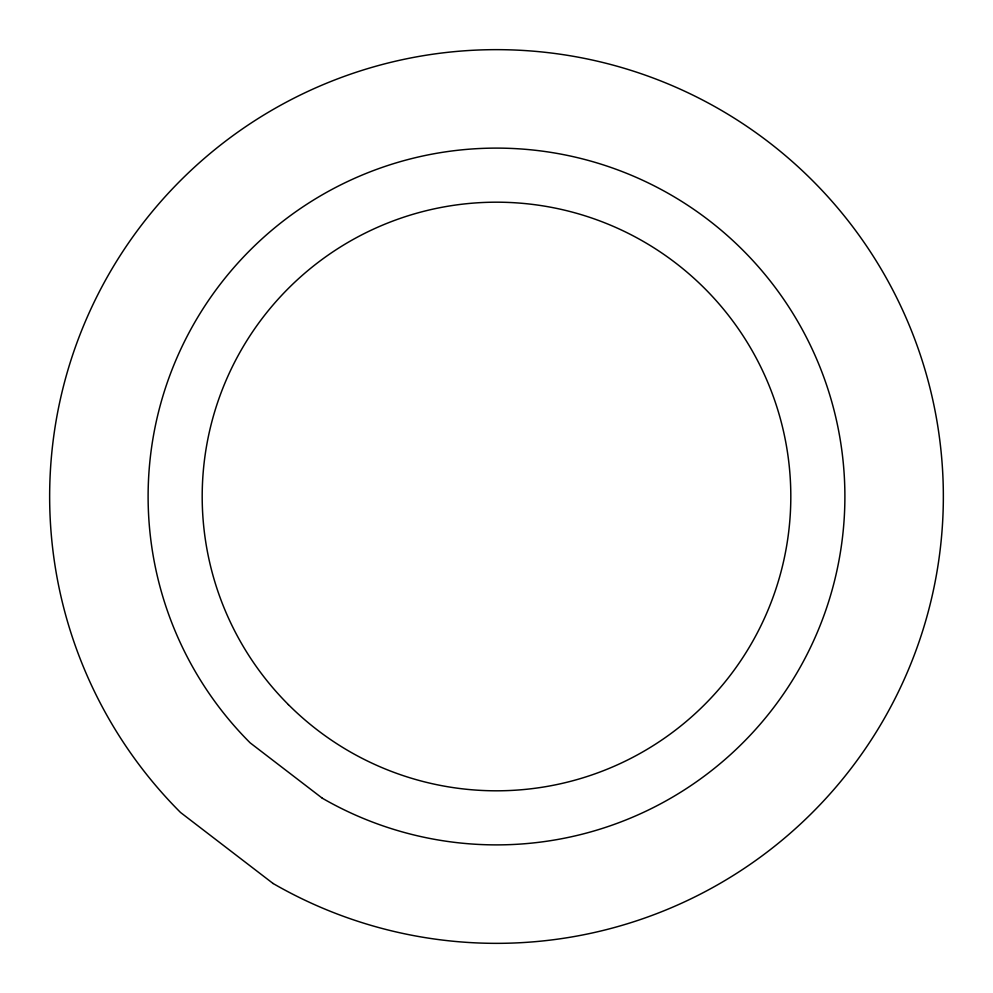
<?xml version="1.0" encoding="UTF-8"?>
<svg xmlns="http://www.w3.org/2000/svg" width="993" height="993" viewBox="0 0 993 993"><rect width="100%" height="100%" fill="white"/><g stroke="black" fill="none" stroke-linecap="round" stroke-linejoin="round"><path stroke-width="1.49" d="M322.303 798.211L250.149 742.851A348.394 348.394 0 0 1 377.34 169.12A348.394 348.394 0 0 1 843.566 526.861A348.394 348.394 0 0 1 322.303 798.211M273.075 883.485L180.527 812.473A446.85 446.85 0 0 1 343.665 76.598A446.85 446.85 0 0 1 941.649 535.45A446.85 446.85 0 0 1 273.075 883.485M288.392 704.608A294.313 294.313 0 0 0 780.783 572.676A294.313 294.313 0 0 0 420.324 212.217A294.313 294.313 0 0 0 288.392 704.608"/></g></svg>
